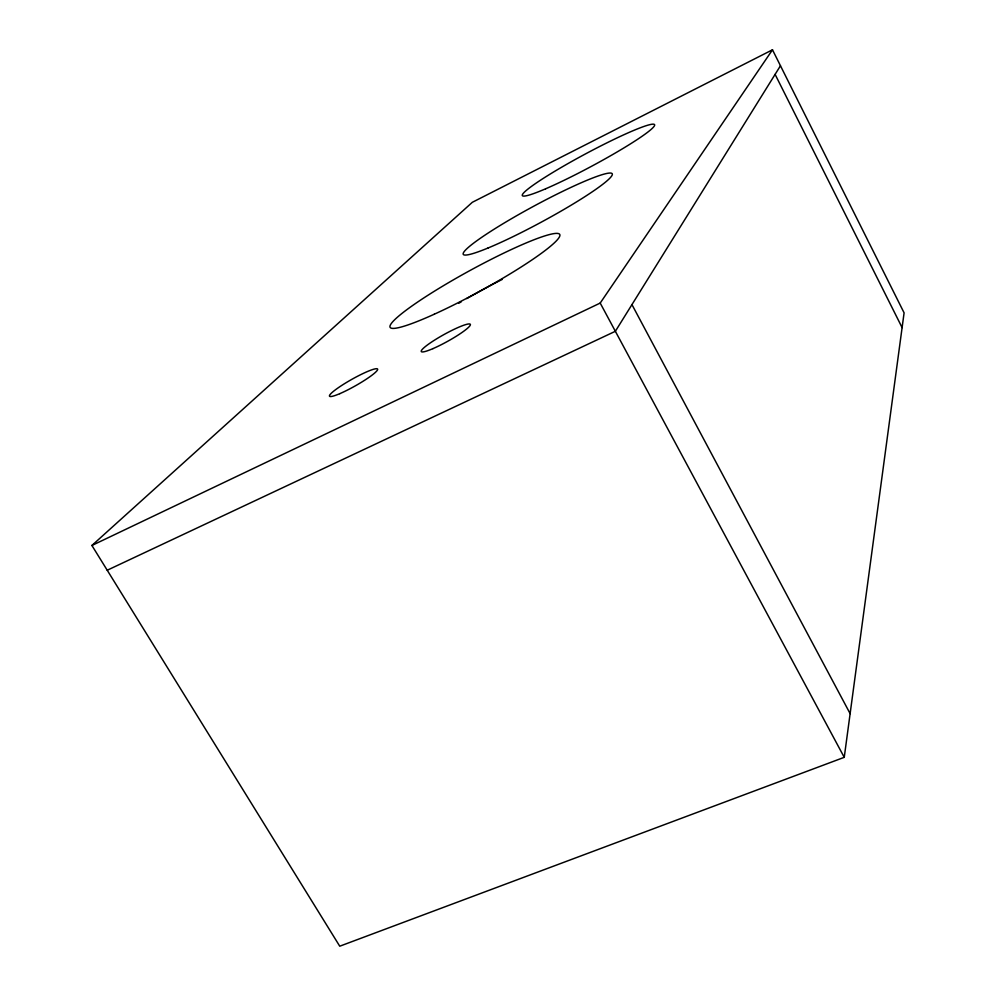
<?xml version="1.0" encoding="UTF-8"?>
<svg xmlns="http://www.w3.org/2000/svg" width="996" height="996" viewBox="0 0 996 996"><rect width="100%" height="100%" fill="white"/><g stroke="black" fill="none" stroke-linecap="round" stroke-linejoin="round"><path stroke-width="1.49" d="M844.247 757.333L904.094 312.844L772.485 49.8L472.341 202.288L91.906 545.472L339.748 946.2L844.247 757.333L600.202 303.07L772.485 49.8M780.466 65.748L615.366 331.282L107.219 570.235M91.906 545.472L600.202 303.07M631.95 304.602L850.123 713.634M775.1 74.364L902.102 327.609M458.658 303.319A96.463 12.637 -28.7 0 1 461.347 301.726M466.763 298.576A96.463 12.637 -28.7 0 1 502.171 279.44M545.634 188.792A75.049 6.885 -28.2 0 0 653.675 126.878A75.049 6.885 -28.2 0 0 566.413 164.465A75.049 6.885 -28.2 0 0 545.634 188.792M488.04 248.004A84.66 8.802 -28.4 0 0 610.797 177.126A84.66 8.802 -28.4 0 0 514.583 216.904A84.66 8.802 -28.4 0 0 488.04 248.004M434.356 314.176A96.724 11.479 -28.7 0 0 559.889 234.844A96.724 11.479 -28.7 0 0 430.496 293.646A96.724 11.479 -28.7 0 0 434.356 314.176M339.748 393.681A27.664 3.698 -29.4 0 0 377.584 369.753A27.664 3.698 -29.4 0 0 343.122 384.543A27.664 3.698 -29.4 0 0 339.748 393.681M432.924 348.637A28.05 3.847 -29 0 0 470.386 324.783A28.05 3.847 -29 0 0 434.044 340.445A28.05 3.847 -29 0 0 432.924 348.637"/></g></svg>
